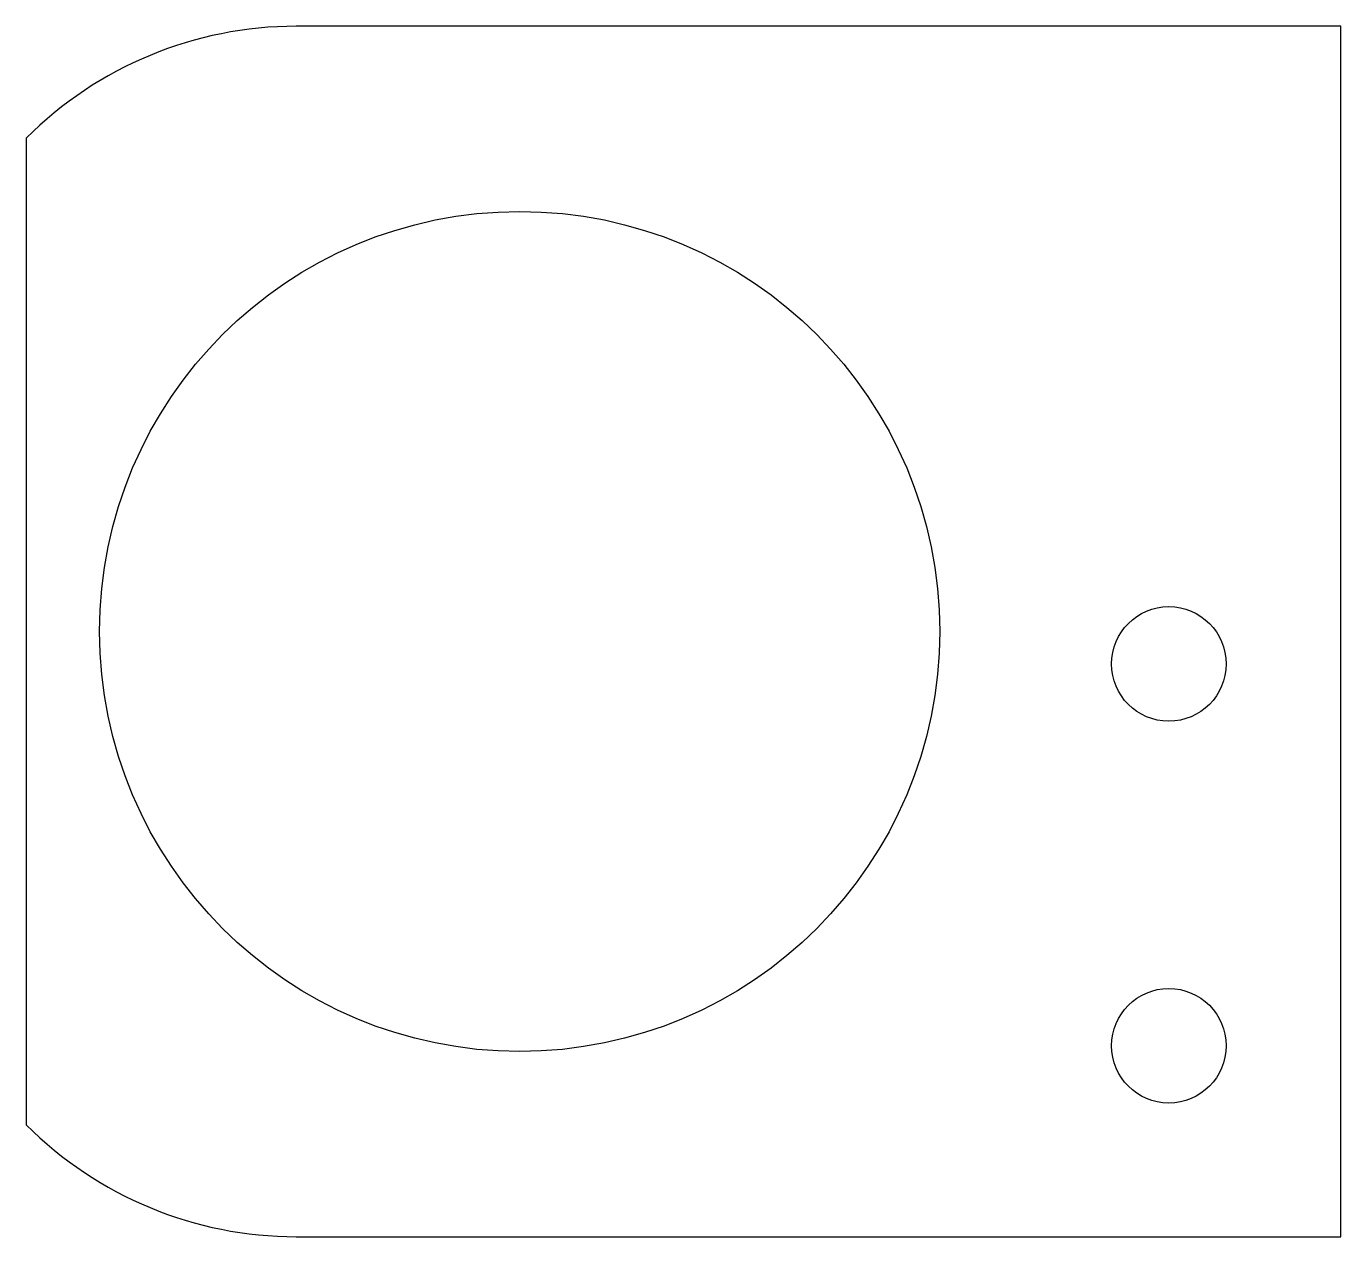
# Model space of a CAD drawing. Extents: x 105.2 to 139.6, y 91.2 to 122.9.
import ezdxf

# ---------------------------------------------------------------- set-up
doc = ezdxf.new("R2010")
doc.units = 0
doc.layers.get('0').update_dxf_attribs({"linetype": 'CONTINUOUS'})

msp = doc.modelspace()

# ---------------------------------------------------------------- linework, layer by layer
at = {"color": 7, "linetype": 'CONTINUOUS'}
for p, q in [((139.601, 122.874), (112.251, 122.874)), ((139.601, 91.174), (139.601, 122.874)), ((105.18, 119.945), (105.18, 94.103)), ((112.251, 91.174), (139.601, 91.174))]:
    msp.add_line(p, q, dxfattribs=at)
for centre, radius in [((118.101, 107.024), 11), ((135.101, 106.174), 1.5), ((135.101, 96.174), 1.5)]:
    msp.add_circle(centre, radius, dxfattribs=at)
for centre, start, end in [((112.251, 112.874), 90, 135), ((112.251, 101.174), 225, 270)]:
    msp.add_arc(centre, 10, start, end, dxfattribs=at)

doc.saveas('drawing.dxf')
